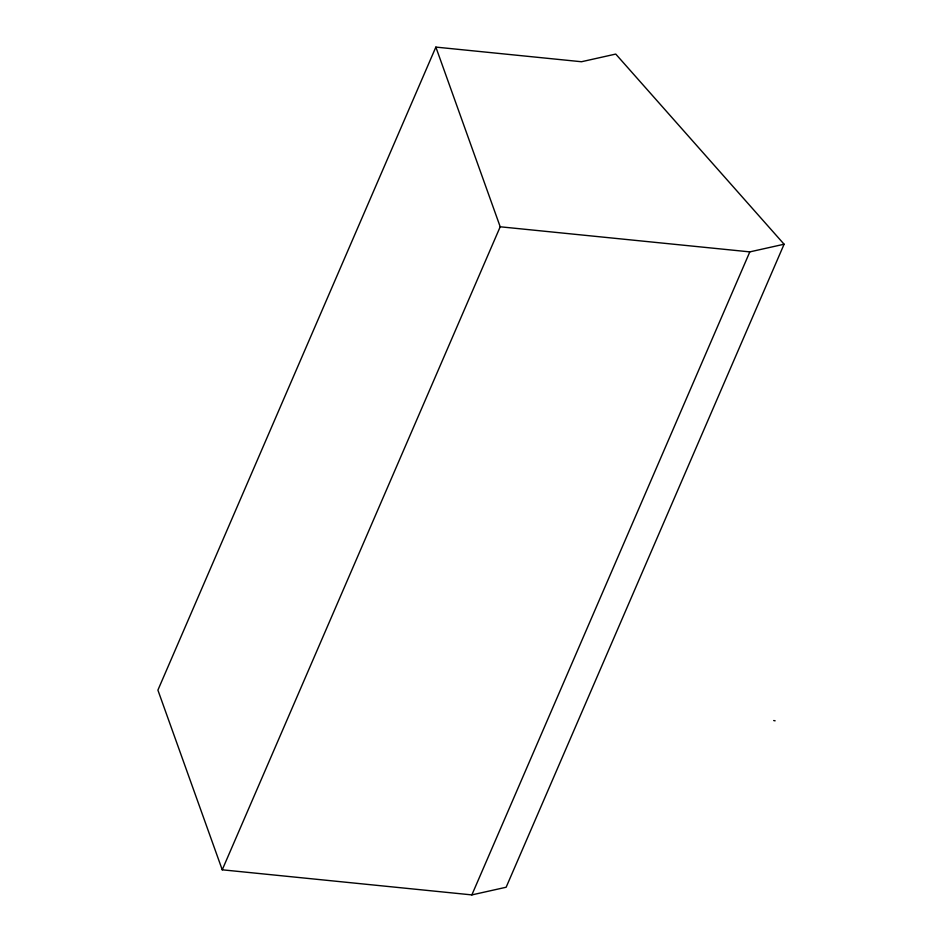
<?xml version="1.0" encoding="UTF-8"?>
<svg xmlns="http://www.w3.org/2000/svg" width="942" height="942" viewBox="0 0 942 942"><rect width="100%" height="100%" fill="white"/><g stroke="black" fill="none" stroke-linecap="round" stroke-linejoin="round"><path stroke-width="1.41" d="M435.863 47.1L157.903 690.121L222.241 869.807L471.86 894.9L506.137 887.246L784.097 244.225L615.75 54.071L581.473 61.736L435.863 47.1L500.202 226.786L222.241 869.807M471.86 894.9L749.82 251.879L784.097 244.225M500.202 226.786L749.82 251.879M773.688 720.536L775.125 720.807"/></g></svg>
